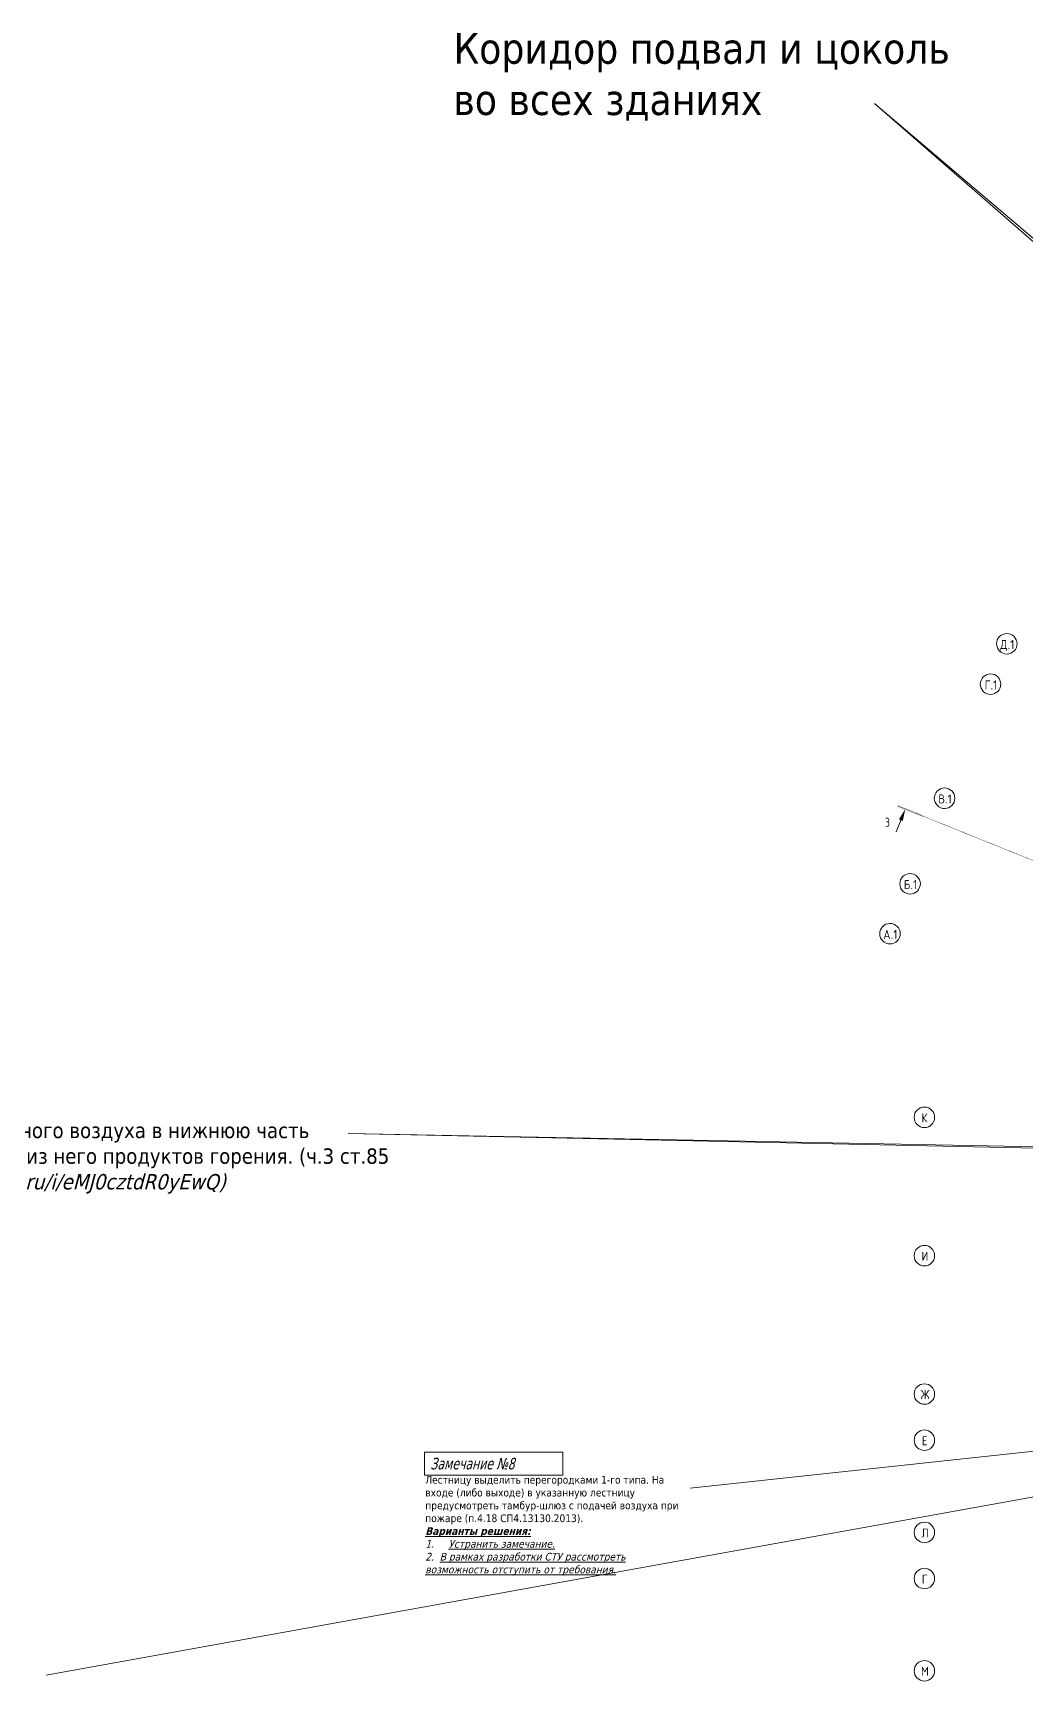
# Model space of a CAD drawing. Header units: millimetres. Extents: x -584918 to 2941280, y 3000189 to 4229862.
# Drawn here: x 131642 to 170354, y 3456926 to 3521244 of the extents above; entities that cross this region are included whole.
import ezdxf

# ---------------------------------------------------------------- set-up
doc = ezdxf.new("R2010")
doc.units = ezdxf.units.MM
doc.linetypes.add('ASVP_Линия разреза', pattern=[20, 0, -10, 0, -10])
for name, color, linetype, lineweight in [('Оси', 7, 'Continuous', 0), ('Разрезы', 7, 'Continuous', 0), ('экспертиза ДУ', 1, 'Continuous', 0), ('экспертиза ДУ пояснения', 6, 'Continuous', 0)]:
    doc.layers.add(name, color=color, linetype=linetype, lineweight=lineweight)
doc.styles.add('GOST Common_1', font='', dxfattribs={"height": 700})
doc.styles.add('GOST Common_4', font='', dxfattribs={"width": 0.8, "height": 700})
doc.styles.add('ЭКСПЕРТИЗА', font='tahoma.ttf')
doc.styles.get('GOST Common_1').set_extended_font_data('GOST Common')
doc.styles.get('GOST Common_4').set_extended_font_data('GOST Common')

# ---------------------------------------------------------------- blocks, each defined once
blk = doc.blocks.new('Ось сетки - Круг_Ø8 мм-6577-АР Этаж 00')
at = {"layer": 'Оси'}
for start, end in [(360, 180), (180, 360)]:
    blk.add_arc((0, 0), 4, start, end, dxfattribs=at)
blk = doc.blocks.new('Разрез - Номер вида спереди_3_5 мм-64067-АР Этаж 00')
at = {"layer": 'Разрезы'}
for points in [[(9.8, 0.4), (9.8, -0.39), (-0.33, -0.39), (-0.33, 0.4)], [(2.18, -4.67), (3, 0), (3.82, -4.67)]]:
    blk.add_hatch(color=256, dxfattribs=at).paths.add_polyline_path(points)
at = {"layer": 'Разрезы', "lineweight": 20}
blk.add_line((3, -3), (3, -9.66), dxfattribs=at)

msp = doc.modelspace()

# ---------------------------------------------------------------- linework, layer by layer
at = {"layer": 'Разрезы', "linetype": 'ASVP_Линия разреза'}
msp.add_line((165404.223, 3491069.08), (233215.64, 3463742.091), dxfattribs=at)
at = {"layer": 'экспертиза ДУ'}
for points in [[(143947.279, 3478298.128), (212333.85, 3476842.158)], [(213369.944, 3476952.906), (143947.279, 3478298.128)], [(132163.428, 3457150.922), (218907.742, 3472816.14)]]:
    msp.add_lwpolyline(points, dxfattribs=at)
at = {"layer": 'экспертиза ДУ пояснения'}
for points in [[(164474.844, 3518489.191), (212333.85, 3476842.158)], [(213369.944, 3476952.906), (164474.844, 3518489.191)], [(214377.485, 3470590.307), (157292.922, 3464453.991)], [(146923.236, 3465860.264), (152323.236, 3465860.264), (152323.236, 3464960.264), (146923.236, 3464960.264), (146923.236, 3465860.264)]]:
    msp.add_lwpolyline(points, dxfattribs=at)

# ---------------------------------------------------------------- block references
at = {"layer": 'Оси', "xscale": 99.99999999999993, "yscale": 99.99999999999993, "zscale": 99.99999999999993}
for p, rotation in [((169644.13, 3497406.343), 248.0513009164574), ((169008.711, 3495829.561), 248.0513009164574), ((167214.585, 3491377.471), 248.0513009164574), ((165868.99, 3488038.402), 248.0513009164574), ((165084.06, 3486090.613), 248.0513009164574), ((166427.541, 3478925.615), 269.9999999999994), ((166427.541, 3473525.615), 269.9999999999994), ((166427.541, 3468125.615), 269.9999999999994), ((166427.541, 3466325.615), 269.9999999999994), ((166427.541, 3462725.615), 269.9999999999994), ((166427.541, 3460925.615), 269.9999999999994), ((166427.541, 3457325.615), 269.9999999999994)]:
    msp.add_blockref('Ось сетки - Круг_Ø8 мм-6577-АР Этаж 00', p, dxfattribs=dict(at, rotation=rotation))
at = {"layer": 'Разрезы', "xscale": 99.99999999999993, "yscale": 99.99999999999993, "zscale": 99.99999999999993, "rotation": 338.0513009164565}
msp.add_blockref('Разрез - Номер вида спереди_3_5 мм-64067-АР Этаж 00', (165404.223, 3491069.08), dxfattribs=at)

# ---------------------------------------------------------------- texts
at = {"layer": 'Оси', "char_height": 350, "attachment_point": 1, "style": 'GOST Common_1'}
for s, insert, width in [('\\fGOST Common|b0|i0|c204|p34|;\\W.9;Д', (169388.713, 3497552.51), 346.329), ('.1', (169674.463, 3497552.51), 303.03787), ('\\fGOST Common|b0|i0|c204|p34|;\\W.9;Г', (168782.993, 3495975.728), 274.17712), ('.1', (169009.212, 3495975.728), 303.03787), ('\\fGOST Common|b0|i0|c204|p34|;\\W.9;В', (166974.017, 3491523.637), 310.25306), ('.1', (167230.001, 3491523.637), 303.03787), ('\\fGOST Common|b0|i0|c204|p34|;\\W.9;Б', (165628.423, 3488184.569), 310.25306), ('.1', (165884.407, 3488184.569), 303.03787), ('\\fGOST Common|b0|i0|c204|p34|;\\W.9;А', (164828.642, 3486236.779), 346.329), ('.1', (165114.392, 3486236.779), 303.03787), ('\\fGOST Common|b0|i0|c204|p34|;\\W.9;К', (166314.218, 3479078.202), 310.25306), ('\\fGOST Common|b0|i0|c204|p34|;\\W.9;И', (166314.218, 3473678.202), 310.25306), ('\\fGOST Common|b0|i0|c204|p34|;\\W.9;Ж', (166281.368, 3468278.202), 389.62012), ('\\fGOST Common|b0|i0|c204|p34|;\\W.9;Е', (166329.068, 3466478.202), 274.17712), ('\\fGOST Common|b0|i0|c204|p34|;\\W.9;Л', (166316.918, 3462878.202), 303.03787), ('\\fGOST Common|b0|i0|c204|p34|;\\W.9;Г', (166329.068, 3461078.202), 274.17712), ('\\fGOST Common|b0|i0|c204|p34|;\\W.9;М', (166299.368, 3457478.202), 346.329)]:
    msp.add_mtext(s, dxfattribs=dict(at, insert=insert, width=width))
at = {"layer": 'Разрезы', "insert": (164893.181, 3490615.847), "char_height": 350, "width": 237.2995, "attachment_point": 1, "style": 'GOST Common_4'}
msp.add_mtext('\\fGOST Common|b0|i0|c204|p34|;\\W.8;3', dxfattribs=at)
at = {"layer": 'экспертиза ДУ', "color": 6, "ltscale": 100, "insert": (113307.279, 3478712.2), "char_height": 600, "width": 32500, "attachment_point": 1, "style": 'ЭКСПЕРТИЗА'}
msp.add_mtext('{\\C256;Предусмотреть дымоудаление и подачу наружного воздуха в нижнюю часть \\A1;коридора\\A0; для возмещения объемов удаляемых из него продуктов горения. (ч.3 ст.85 ФЗ №123) \\fTahoma|b0|i1|c204|p34;(Письмо ВНИИПО - https://disk.yandex.ru/i/eMJ0cztdR0yEwQ)}', dxfattribs=at)
at = {"layer": 'экспертиза ДУ пояснения', "style": 'ЭКСПЕРТИЗА', "oblique": 14.99997778, "width": 0.8}
msp.add_text('Замечание №8', height=450, dxfattribs=at).set_placement((147148.236, 3465185.264))
at = {"layer": 'экспертиза ДУ пояснения', "color": 2, "lineweight": 0, "insert": (148048.907, 3521243.61, 0), "char_height": 1200, "width": 20787.22348, "attachment_point": 1, "style": 'ЭКСПЕРТИЗА'}
msp.add_mtext('Коридор подвал и цоколь\\P{\\C30;во всех зданиях}', dxfattribs=at)
at = {"layer": 'экспертиза ДУ пояснения', "ltscale": 100, "insert": (146952.492, 3464929.206), "char_height": 300, "width": 10331.10501, "attachment_point": 1, "style": 'ЭКСПЕРТИЗА'}
msp.add_mtext('\\pt600;Лестницу выделить перегородками 1-го типа. На входе (либо выходе) в указанную лестницу предусмотреть тамбур-шлюз с подачей воздуха при пожаре (п.4.18 СП4.13130.2013).{\\fTahoma|b1|i1|c204|p34;\\L\\C6;\\PВарианты решения:\\P\\pt900;\\fTahoma|b0|i1|c204|p34;\\l1.^I\\LУстранить замечание.\\P\\pt600;\\l2.  \\LВ рамках разработки СТУ рассмотреть возможность отступить от требования.}', dxfattribs=at)

doc.saveas('drawing.dxf')
